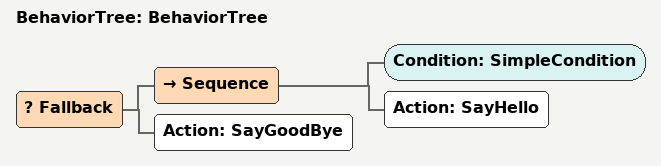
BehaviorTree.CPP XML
<?xml version="1.0" encoding="UTF-8"?>
<root BTCPP_format="3"
      main_tree_to_execute="BehaviorTree">
  <BehaviorTree ID="BehaviorTree">
    <Fallback>
      <Sequence>
        <Condition ID="SimpleCondition"/>
        <Action ID="SayHello"/>
      </Sequence>
      <Action ID="SayGoodBye"/>
    </Fallback>
  </BehaviorTree>

</root>
